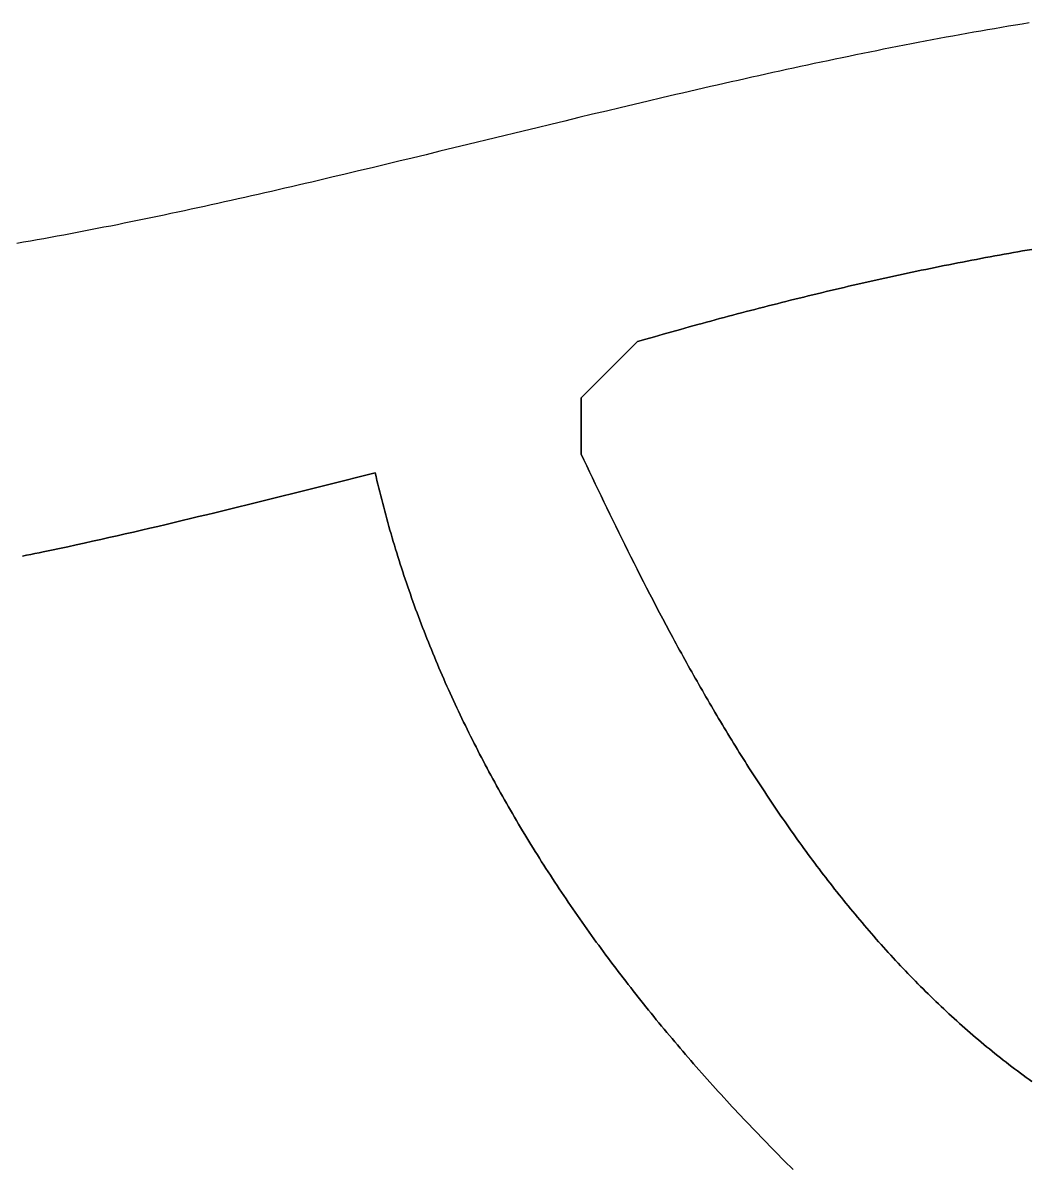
# Model space of a CAD drawing. Header units: millimetres. Extents: x 539514 to 908003, y -69769 to 203909.
# Drawn here: x 681799 to 697462, y 76500 to 94309 of the extents above; entities that cross this region are included whole.
import ezdxf

# ---------------------------------------------------------------- set-up
doc = ezdxf.new("R2010")
doc.units = ezdxf.units.MM
doc.layers.add('CLOSED_AREAS', color=7, linetype='Continuous')
doc.layers.add('REGION_HOLES', color=7, linetype='Continuous')

msp = doc.modelspace()

# ---------------------------------------------------------------- linework, layer by layer
at = {"layer": 'CLOSED_AREAS'}
for points in [[(697464.064, 94309.445), (697356.054, 94291.864), (697248.051, 94274.065), (697140.055, 94256.051), (697032.066, 94237.825), (696924.085, 94219.388), (696816.11, 94200.745), (696708.142, 94181.897), (696600.18, 94162.848), (696492.224, 94143.6), (696384.274, 94124.157), (696276.331, 94104.52), (696168.392, 94084.693), (696060.459, 94064.678), (695952.532, 94044.479), (695844.609, 94024.097), (695736.691, 94003.537), (695628.778, 93982.799), (695520.87, 93961.888), (695412.965, 93940.807), (695305.065, 93919.556), (695197.168, 93898.141), (695089.275, 93876.563), (694981.386, 93854.825), (694873.499, 93832.93), (694765.616, 93810.881), (694657.736, 93788.68), (694549.858, 93766.331), (694441.983, 93743.836), (694334.111, 93721.197), (694226.24, 93698.418), (694118.371, 93675.501), (694010.504, 93652.45), (693902.638, 93629.266), (693794.774, 93605.953), (693686.911, 93582.514), (693579.048, 93558.95), (693471.187, 93535.266), (693363.326, 93511.464), (693255.465, 93487.546), (693147.604, 93463.515), (693039.744, 93439.375), (692931.883, 93415.127), (692824.021, 93390.775), (692716.159, 93366.322), (692608.297, 93341.769), (692500.433, 93317.121), (692392.568, 93292.379), (692284.701, 93267.547), (692176.833, 93242.628), (692068.963, 93217.623), (691961.091, 93192.536), (691745.34, 93142.127), (691529.579, 93091.422), (691313.806, 93040.445), (691098.019, 92989.216), (690882.217, 92937.759), (690666.399, 92886.095), (690450.562, 92834.247), (690234.706, 92782.237), (690018.828, 92730.086), (689802.928, 92677.818), (689587.002, 92625.455), (689155.073, 92520.529), (688723.026, 92415.488), (688290.85, 92310.508), (688074.71, 92258.097), (687858.533, 92205.767), (687650.112, 92155.424), (687441.658, 92105.204), (687233.174, 92055.136), (687024.662, 92005.246), (686816.125, 91955.561), (686607.566, 91906.109), (686398.987, 91856.917), (686294.692, 91832.427), (686190.393, 91808.013), (686086.09, 91783.676), (685981.784, 91759.422), (685877.475, 91735.253), (685773.164, 91711.173), (685668.85, 91687.185), (685564.535, 91663.293), (685460.219, 91639.5), (685355.901, 91615.809), (685251.583, 91592.224), (685147.265, 91568.748), (685042.946, 91545.384), (684938.628, 91522.137), (684834.31, 91499.009), (684729.993, 91476.003), (684625.678, 91453.124), (684521.364, 91430.375), (684417.052, 91407.758), (684312.743, 91385.278), (684208.436, 91362.937), (684104.133, 91340.74), (683999.832, 91318.689), (683895.536, 91296.788), (683791.243, 91275.041), (683686.955, 91253.45), (683582.672, 91232.02), (683478.394, 91210.753), (683374.121, 91189.653), (683269.854, 91168.723), (683165.593, 91147.967), (683061.339, 91127.388), (682957.092, 91106.99), (682852.851, 91086.776), (682748.618, 91066.749), (682644.393, 91046.913), (682540.176, 91027.271), (682435.968, 91007.826), (682331.769, 90988.583), (682227.578, 90969.544), (682123.398, 90950.712), (682019.227, 90932.092), (681915.066, 90913.686), (681810.916, 90895.499), (681706.777, 90877.532)], [(697504.839, 90784.125), (697432.631, 90771.82), (697360.462, 90759.399), (697288.333, 90746.862), (697216.244, 90734.21), (697144.196, 90721.444), (697072.189, 90708.565), (697000.225, 90695.574), (696928.303, 90682.471), (696856.424, 90669.257), (696784.589, 90655.933), (696712.799, 90642.5), (696641.053, 90628.96), (696569.353, 90615.311), (696497.699, 90601.557), (696426.091, 90587.697), (696354.531, 90573.732), (696283.019, 90559.663), (696211.555, 90545.491), (696140.14, 90531.216), (696068.774, 90516.841), (695997.459, 90502.365), (695926.194, 90487.789), (695854.981, 90473.114), (695783.819, 90458.342), (695712.71, 90443.472), (695641.654, 90428.506), (695570.651, 90413.444), (695499.703, 90398.288), (695428.809, 90383.038), (695357.971, 90367.696), (695287.189, 90352.261), (695216.463, 90336.735), (695145.794, 90321.118), (695075.183, 90305.412), (695004.629, 90289.618), (694934.135, 90273.735), (694863.7, 90257.766), (694793.325, 90241.711), (694723.011, 90225.57), (694652.757, 90209.345), (694582.565, 90193.036), (694512.436, 90176.644), (694442.369, 90160.171), (694372.366, 90143.617), (694302.427, 90126.982), (694232.552, 90110.268), (694162.742, 90093.475), (694092.998, 90076.605), (694023.321, 90059.658), (693953.71, 90042.636), (693884.166, 90025.538), (693814.691, 90008.365), (693745.284, 89991.12), (693675.947, 89973.802), (693606.679, 89956.412), (693537.481, 89938.951), (693468.355, 89921.42), (693399.299, 89903.82), (693330.316, 89886.152), (693261.406, 89868.416), (693192.569, 89850.614), (693123.805, 89832.745), (693055.116, 89814.812), (692986.502, 89796.815), (692917.963, 89778.755), (692849.501, 89760.632), (692781.115, 89742.447), (692712.806, 89724.202), (692644.575, 89705.897), (692576.423, 89687.533), (692508.349, 89669.111), (692440.356, 89650.632), (692372.442, 89632.096), (692304.609, 89613.504), (692169.187, 89576.158), (692034.095, 89538.599), (691899.338, 89500.835), (691764.92, 89462.872), (691630.845, 89424.717), (691497.118, 89386.377), (691363.745, 89347.859), (690489.291, 88473.405), (690489.291, 87598.952), (690532.559, 87506.824), (690576.095, 87414.382), (690619.902, 87321.635), (690663.983, 87228.594), (690708.341, 87135.271), (690752.98, 87041.674), (690797.902, 86947.815), (690843.11, 86853.703), (690888.608, 86759.351), (690934.397, 86664.767), (690980.482, 86569.962), (691026.866, 86474.947), (691073.55, 86379.733), (691120.539, 86284.329), (691167.835, 86188.746), (691215.442, 86092.994), (691263.362, 85997.085), (691311.598, 85901.028), (691360.153, 85804.834), (691409.031, 85708.513), (691458.234, 85612.076), (691507.765, 85515.533), (691557.628, 85418.895), (691607.825, 85322.172), (691658.36, 85225.374), (691709.235, 85128.513), (691760.453, 85031.597), (691812.018, 84934.639), (691863.932, 84837.648), (691890.02, 84789.143), (691916.198, 84740.635), (691942.464, 84692.123), (691968.82, 84643.609), (691995.265, 84595.096), (692021.8, 84546.583), (692048.425, 84498.072), (692075.141, 84449.565), (692101.949, 84401.063), (692128.847, 84352.568), (692155.838, 84304.079), (692182.921, 84255.6), (692210.096, 84207.13), (692237.365, 84158.672), (692264.727, 84110.227), (692292.182, 84061.795), (692319.732, 84013.379), (692347.376, 83964.98), (692375.115, 83916.598), (692402.949, 83868.236), (692430.879, 83819.894), (692458.905, 83771.574), (692487.027, 83723.278), (692515.246, 83675.005), (692543.562, 83626.759), (692571.975, 83578.54), (692600.487, 83530.349), (692629.096, 83482.187), (692657.804, 83434.057), (692686.612, 83385.959), (692715.518, 83337.894), (692744.525, 83289.865), (692773.631, 83241.871), (692802.838, 83193.915), (692832.146, 83145.998), (692861.555, 83098.122), (692891.066, 83050.286), (692920.678, 83002.493), (692950.394, 82954.745), (692980.211, 82907.041), (693010.132, 82859.385), (693040.157, 82811.776), (693070.285, 82764.216), (693100.518, 82716.707), (693130.855, 82669.25), (693161.297, 82621.847), (693191.845, 82574.497), (693222.498, 82527.204), (693253.258, 82479.967), (693284.124, 82432.789), (693315.097, 82385.671), (693346.177, 82338.613), (693377.365, 82291.618), (693408.661, 82244.687), (693440.065, 82197.82), (693471.578, 82151.02), (693503.2, 82104.287), (693534.932, 82057.623), (693566.773, 82011.029), (693598.725, 81964.507), (693630.787, 81918.058), (693662.961, 81871.682), (693695.246, 81825.382), (693727.642, 81779.159), (693760.151, 81733.013), (693792.772, 81686.947), (693825.507, 81640.962), (693858.354, 81595.058), (693891.315, 81549.237), (693924.39, 81503.501), (693957.58, 81457.851), (693990.884, 81412.288), (694024.304, 81366.814), (694057.839, 81321.429), (694091.489, 81276.135), (694125.257, 81230.934), (694159.14, 81185.826), (694193.141, 81140.813), (694227.26, 81095.896), (694261.496, 81051.077), (694295.85, 81006.357), (694330.323, 80961.737), (694364.914, 80917.218), (694399.625, 80872.803), (694434.456, 80828.491), (694469.406, 80784.285), (694504.477, 80740.185), (694539.669, 80696.193), (694574.982, 80652.311), (694610.417, 80608.54), (694645.973, 80564.88), (694681.652, 80521.333), (694717.453, 80477.901), (694753.378, 80434.585), (694789.426, 80391.386), (694825.597, 80348.306), (694861.893, 80305.345), (694898.314, 80262.505), (694934.859, 80219.788), (694971.529, 80177.194), (695008.326, 80134.726), (695045.248, 80092.383), (695082.297, 80050.168), (695119.472, 80008.082), (695156.775, 79966.127), (695194.205, 79924.302), (695231.764, 79882.611), (695269.45, 79841.054), (695307.265, 79799.632), (695345.209, 79758.347), (695383.283, 79717.199), (695421.487, 79676.192), (695459.82, 79635.325), (695498.284, 79594.599), (695536.88, 79554.017), (695575.606, 79513.58), (695614.464, 79473.288), (695653.454, 79433.144), (695692.577, 79393.148), (695731.832, 79353.302), (695771.221, 79313.607), (695810.743, 79274.064), (695850.399, 79234.675), (695890.19, 79195.441), (695930.115, 79156.364), (695970.175, 79117.444), (696010.371, 79078.683), (696050.702, 79040.082), (696091.17, 79001.642), (696131.774, 78963.366), (696172.515, 78925.254), (696213.394, 78887.307), (696254.41, 78849.526), (696295.564, 78811.914), (696336.857, 78774.472), (696378.289, 78737.199), (696419.859, 78700.099), (696461.57, 78663.172), (696503.42, 78626.42), (696545.411, 78589.844), (696587.542, 78553.445), (696629.814, 78517.224), (696672.228, 78481.183), (696714.784, 78445.323), (696757.482, 78409.646), (696800.322, 78374.152), (696843.306, 78338.844), (696886.432, 78303.721), (696929.703, 78268.787), (696973.117, 78234.041), (697016.676, 78199.485), (697060.38, 78165.121), (697104.229, 78130.95), (697148.224, 78096.974), (697192.365, 78063.192), (697236.651, 78029.607), (697281.085, 77996.221), (697325.666, 77963.034), (697370.394, 77930.047), (697415.27, 77897.263), (697460.294, 77864.681), (697505.467, 77832.305)], [(681793.398, 86009.364), (681857.629, 86022.377), (681921.836, 86035.466), (681986.019, 86048.63), (682050.178, 86061.87), (682114.312, 86075.182), (682242.509, 86102.023), (682370.609, 86129.143), (682498.61, 86156.534), (682626.513, 86184.187), (682754.316, 86212.091), (682882.019, 86240.239), (683009.621, 86268.621), (683137.121, 86297.227), (683264.518, 86326.05), (683391.813, 86355.078), (683519.004, 86384.304), (683646.09, 86413.719), (683773.071, 86443.312), (683899.947, 86473.075), (684026.715, 86502.999), (684153.376, 86533.075), (684279.93, 86563.293), (684406.374, 86593.644), (684532.709, 86624.12), (684658.934, 86654.71), (684785.048, 86685.406), (684911.051, 86716.199), (685036.941, 86747.08), (685162.718, 86778.039), (685288.382, 86809.067), (685413.931, 86840.155), (685539.365, 86871.295), (685789.885, 86933.689), (686039.937, 86996.178), (686289.513, 87058.687), (686787.221, 87183.475), (687035.34, 87245.607), (687282.963, 87307.468), (687296.807, 87247.444), (687310.867, 87187.483), (687325.141, 87127.585), (687339.629, 87067.749), (687354.33, 87007.975), (687369.244, 86948.264), (687384.37, 86888.615), (687399.707, 86829.03), (687415.256, 86769.507), (687431.015, 86710.047), (687446.984, 86650.649), (687463.162, 86591.315), (687479.55, 86532.044), (687496.145, 86472.837), (687512.948, 86413.692), (687529.959, 86354.611), (687547.176, 86295.593), (687564.599, 86236.639), (687582.228, 86177.748), (687600.061, 86118.921), (687618.099, 86060.158), (687636.341, 86001.459), (687654.786, 85942.823), (687673.435, 85884.252), (687692.285, 85825.744), (687711.337, 85767.301), (687730.59, 85708.922), (687750.043, 85650.607), (687769.697, 85592.356), (687789.55, 85534.17), (687809.602, 85476.049), (687829.853, 85417.992), (687850.301, 85360), (687870.946, 85302.073), (687891.788, 85244.21), (687912.827, 85186.412), (687934.061, 85128.68), (687955.49, 85071.012), (687977.113, 85013.41), (687998.931, 84955.873), (688020.942, 84898.401), (688043.146, 84840.994), (688065.542, 84783.653), (688088.129, 84726.378), (688110.908, 84669.168), (688133.878, 84612.024), (688157.038, 84554.946), (688180.387, 84497.933), (688203.926, 84440.987), (688227.652, 84384.106), (688251.567, 84327.292), (688275.669, 84270.544), (688299.958, 84213.862), (688324.433, 84157.246), (688349.094, 84100.697), (688373.94, 84044.214), (688398.971, 83987.798), (688424.185, 83931.449), (688449.583, 83875.166), (688475.164, 83818.95), (688500.928, 83762.801), (688526.873, 83706.719), (688552.999, 83650.704), (688579.307, 83594.756), (688605.794, 83538.876), (688632.461, 83483.062), (688659.307, 83427.316), (688686.332, 83371.638), (688713.535, 83316.027), (688740.915, 83260.483), (688768.472, 83205.007), (688796.205, 83149.599), (688824.115, 83094.259), (688852.199, 83038.987), (688880.458, 82983.782), (688908.891, 82928.646), (688937.498, 82873.578), (688966.278, 82818.578), (688995.23, 82763.647), (689024.354, 82708.783), (689053.65, 82653.989), (689083.116, 82599.263), (689112.753, 82544.605), (689142.559, 82490.016), (689172.535, 82435.496), (689202.679, 82381.045), (689232.991, 82326.663), (689263.471, 82272.349), (689294.118, 82218.105), (689324.931, 82163.93), (689355.91, 82109.824), (689387.054, 82055.788), (689418.363, 82001.821), (689449.836, 81947.923), (689481.473, 81894.095), (689513.273, 81840.337), (689545.236, 81786.648), (689577.361, 81733.029), (689609.647, 81679.48), (689642.094, 81626.001), (689674.701, 81572.592), (689707.468, 81519.254), (689740.394, 81465.985), (689773.48, 81412.786), (689806.723, 81359.658), (689840.124, 81306.601), (689873.682, 81253.614), (689907.396, 81200.697), (689941.266, 81147.851), (689975.292, 81095.076), (690009.473, 81042.372), (690043.808, 80989.738), (690078.296, 80937.176), (690112.938, 80884.685), (690147.732, 80832.264), (690182.679, 80779.915), (690217.777, 80727.638), (690253.026, 80675.431), (690288.426, 80623.296), (690323.975, 80571.233), (690359.674, 80519.241), (690395.522, 80467.321), (690431.517, 80415.473), (690467.661, 80363.696), (690503.951, 80311.992), (690540.389, 80260.359), (690576.972, 80208.799), (690613.701, 80157.31), (690650.574, 80105.894), (690687.592, 80054.551), (690724.754, 80003.279), (690762.059, 79952.08), (690799.507, 79900.954), (690837.097, 79849.9), (690874.829, 79798.919), (690912.701, 79748.011), (690950.715, 79697.176), (690988.868, 79646.413), (691027.16, 79595.724), (691065.592, 79545.107), (691104.162, 79494.564), (691142.869, 79444.094), (691181.714, 79393.698), (691220.696, 79343.375), (691259.813, 79293.125), (691299.066, 79242.949), (691338.455, 79192.847), (691377.977, 79142.818), (691417.634, 79092.863), (691457.424, 79042.982), (691497.346, 78993.175), (691537.401, 78943.442), (691577.588, 78893.783), (691617.906, 78844.199), (691658.354, 78794.688), (691698.933, 78745.252), (691739.641, 78695.891), (691780.478, 78646.604), (691821.443, 78597.391), (691862.537, 78548.254), (691903.757, 78499.191), (691945.104, 78450.202), (691986.578, 78401.289), (692028.177, 78352.451), (692069.901, 78303.688), (692111.75, 78255), (692153.723, 78206.387), (692195.819, 78157.849), (692238.038, 78109.387), (692280.38, 78061), (692322.843, 78012.689), (692365.427, 77964.454), (692408.133, 77916.294), (692450.958, 77868.21), (692493.903, 77820.201), (692536.967, 77772.269), (692580.149, 77724.413), (692623.45, 77676.633), (692666.867, 77628.929), (692710.402, 77581.301), (692754.053, 77533.749), (692797.819, 77486.274), (692841.701, 77438.876), (692885.698, 77391.554), (692929.808, 77344.308), (692974.032, 77297.14), (693018.369, 77250.048), (693062.819, 77203.033), (693107.38, 77156.095), (693152.053, 77109.234), (693196.836, 77062.45), (693241.73, 77015.743), (693286.733, 76969.114), (693331.845, 76922.562), (693377.066, 76876.087), (693422.395, 76829.69), (693467.832, 76783.37), (693513.375, 76737.129), (693559.025, 76690.964), (693604.781, 76644.878), (693650.642, 76598.87), (693696.607, 76552.939), (693742.677, 76507.087), (693788.85, 76461.312)], [(693788.85, 76461.312), (693742.677, 76507.087), (693696.607, 76552.939), (693650.642, 76598.87), (693604.781, 76644.878), (693559.025, 76690.964), (693513.375, 76737.129), (693467.832, 76783.37), (693422.395, 76829.69), (693377.066, 76876.087), (693331.845, 76922.562), (693286.733, 76969.114), (693241.73, 77015.743), (693196.836, 77062.45), (693152.053, 77109.234), (693107.38, 77156.095), (693062.819, 77203.033), (693018.369, 77250.048), (692974.032, 77297.14), (692929.808, 77344.308), (692885.698, 77391.554), (692841.701, 77438.876), (692797.819, 77486.274), (692754.053, 77533.749), (692710.402, 77581.301), (692666.867, 77628.929), (692623.45, 77676.633), (692580.149, 77724.413), (692536.967, 77772.269), (692493.903, 77820.201), (692450.958, 77868.21), (692408.133, 77916.294), (692365.427, 77964.454), (692322.843, 78012.689), (692280.38, 78061), (692238.038, 78109.387), (692195.819, 78157.849), (692153.723, 78206.387), (692111.75, 78255), (692069.901, 78303.688), (692028.177, 78352.451), (691986.578, 78401.289), (691945.104, 78450.202), (691903.757, 78499.191), (691862.537, 78548.254), (691821.443, 78597.391), (691780.478, 78646.604), (691739.641, 78695.891), (691698.933, 78745.252), (691658.354, 78794.688), (691617.906, 78844.199), (691577.588, 78893.783), (691537.401, 78943.442), (691497.346, 78993.175), (691457.424, 79042.982), (691417.634, 79092.863), (691377.977, 79142.818), (691338.455, 79192.847), (691299.066, 79242.949), (691259.813, 79293.125), (691220.696, 79343.375), (691181.714, 79393.698), (691142.869, 79444.094), (691104.162, 79494.564), (691065.592, 79545.107), (691027.16, 79595.724), (690988.868, 79646.413), (690950.715, 79697.176), (690912.701, 79748.011), (690874.829, 79798.919), (690837.097, 79849.9), (690799.507, 79900.954), (690762.059, 79952.08), (690724.754, 80003.279), (690687.592, 80054.551), (690650.574, 80105.894), (690613.701, 80157.31), (690576.972, 80208.799), (690540.389, 80260.359), (690503.951, 80311.992), (690467.661, 80363.696), (690431.517, 80415.473), (690395.522, 80467.321), (690359.674, 80519.241), (690323.975, 80571.233), (690288.426, 80623.296), (690253.026, 80675.431), (690217.777, 80727.638), (690182.679, 80779.915), (690147.732, 80832.264), (690112.938, 80884.685), (690078.296, 80937.176), (690043.808, 80989.738), (690009.473, 81042.372), (689975.292, 81095.076), (689941.266, 81147.851), (689907.396, 81200.697), (689873.682, 81253.614), (689840.124, 81306.601), (689806.723, 81359.658), (689773.48, 81412.786), (689740.394, 81465.985), (689707.468, 81519.254), (689674.701, 81572.592), (689642.094, 81626.001), (689609.647, 81679.48), (689577.361, 81733.029), (689545.236, 81786.648), (689513.273, 81840.337), (689481.473, 81894.095), (689449.836, 81947.923), (689418.363, 82001.821), (689387.054, 82055.788), (689355.91, 82109.824), (689324.931, 82163.93), (689294.118, 82218.105), (689263.471, 82272.349), (689232.991, 82326.663), (689202.679, 82381.045), (689172.535, 82435.496), (689142.559, 82490.016), (689112.753, 82544.605), (689083.116, 82599.263), (689053.65, 82653.989), (689024.354, 82708.783), (688995.23, 82763.647), (688966.278, 82818.578), (688937.498, 82873.578), (688908.891, 82928.646), (688880.458, 82983.782), (688852.199, 83038.987), (688824.115, 83094.259), (688796.205, 83149.599), (688768.472, 83205.007), (688740.915, 83260.483), (688713.535, 83316.027), (688686.332, 83371.638), (688659.307, 83427.316), (688632.461, 83483.062), (688605.794, 83538.876), (688579.307, 83594.756), (688552.999, 83650.704), (688526.873, 83706.719), (688500.928, 83762.801), (688475.164, 83818.95), (688449.583, 83875.166), (688424.185, 83931.449), (688398.971, 83987.798), (688373.94, 84044.214), (688349.094, 84100.697), (688324.433, 84157.246), (688299.958, 84213.862), (688275.669, 84270.544), (688251.567, 84327.292), (688227.652, 84384.106), (688203.926, 84440.987), (688180.387, 84497.933), (688157.038, 84554.946), (688133.878, 84612.024), (688110.908, 84669.168), (688088.129, 84726.378), (688065.542, 84783.653), (688043.146, 84840.994), (688020.942, 84898.401), (687998.931, 84955.873), (687977.113, 85013.41), (687955.49, 85071.012), (687934.061, 85128.68), (687912.827, 85186.412), (687891.788, 85244.21), (687870.946, 85302.073), (687850.301, 85360), (687829.853, 85417.992), (687809.602, 85476.049), (687789.55, 85534.17), (687769.697, 85592.356), (687750.043, 85650.607), (687730.59, 85708.922), (687711.337, 85767.301), (687692.285, 85825.744), (687673.435, 85884.252), (687654.786, 85942.823), (687636.341, 86001.459), (687618.099, 86060.158), (687600.061, 86118.921), (687582.228, 86177.748), (687564.599, 86236.639), (687547.176, 86295.593), (687529.959, 86354.611), (687512.948, 86413.692), (687496.145, 86472.837), (687479.55, 86532.044), (687463.162, 86591.315), (687446.984, 86650.649), (687431.015, 86710.047), (687415.256, 86769.507), (687399.707, 86829.03), (687384.37, 86888.615), (687369.244, 86948.264), (687354.33, 87007.975), (687339.629, 87067.749), (687325.141, 87127.585), (687310.867, 87187.483), (687296.807, 87247.444), (687282.963, 87307.468), (687035.34, 87245.607), (686787.221, 87183.475), (686289.513, 87058.687), (686039.937, 86996.178), (685789.885, 86933.689), (685539.365, 86871.295), (685413.931, 86840.155), (685288.382, 86809.067), (685162.718, 86778.039), (685036.941, 86747.08), (684911.051, 86716.199), (684785.048, 86685.406), (684658.934, 86654.71), (684532.709, 86624.12), (684406.374, 86593.644), (684279.93, 86563.293), (684153.376, 86533.075), (684026.715, 86502.999), (683899.947, 86473.075), (683773.071, 86443.312), (683646.09, 86413.719), (683519.004, 86384.304), (683391.813, 86355.078), (683264.518, 86326.05), (683137.121, 86297.227), (683009.621, 86268.621), (682882.019, 86240.239), (682754.316, 86212.091), (682626.513, 86184.187), (682498.61, 86156.534), (682370.609, 86129.143), (682242.509, 86102.023), (682114.312, 86075.182), (682050.178, 86061.87), (681986.019, 86048.63), (681921.836, 86035.466), (681857.629, 86022.377), (681793.398, 86009.364)]]:
    msp.add_lwpolyline(points, dxfattribs=at)
at = {"layer": 'REGION_HOLES'}
msp.add_lwpolyline([(697505.467, 77832.305), (697460.294, 77864.681), (697415.27, 77897.263), (697370.394, 77930.047), (697325.666, 77963.034), (697281.085, 77996.221), (697236.651, 78029.607), (697192.365, 78063.192), (697148.224, 78096.974), (697104.229, 78130.95), (697060.38, 78165.121), (697016.676, 78199.485), (696973.117, 78234.041), (696929.703, 78268.787), (696886.432, 78303.721), (696843.306, 78338.844), (696800.322, 78374.152), (696757.482, 78409.646), (696714.784, 78445.323), (696672.228, 78481.183), (696629.814, 78517.224), (696587.542, 78553.445), (696545.411, 78589.844), (696503.42, 78626.42), (696461.57, 78663.172), (696419.859, 78700.099), (696378.289, 78737.199), (696336.857, 78774.472), (696295.564, 78811.914), (696254.41, 78849.526), (696213.394, 78887.307), (696172.515, 78925.254), (696131.774, 78963.366), (696091.17, 79001.642), (696050.702, 79040.082), (696010.371, 79078.683), (695970.175, 79117.444), (695930.115, 79156.364), (695890.19, 79195.441), (695850.399, 79234.675), (695810.743, 79274.064), (695771.221, 79313.607), (695731.832, 79353.302), (695692.577, 79393.148), (695653.454, 79433.144), (695614.464, 79473.288), (695575.606, 79513.58), (695536.88, 79554.017), (695498.284, 79594.599), (695459.82, 79635.325), (695421.487, 79676.192), (695383.283, 79717.199), (695345.209, 79758.347), (695307.265, 79799.632), (695269.45, 79841.054), (695231.764, 79882.611), (695194.205, 79924.302), (695156.775, 79966.127), (695119.472, 80008.082), (695082.297, 80050.168), (695045.248, 80092.383), (695008.326, 80134.726), (694971.529, 80177.194), (694934.859, 80219.788), (694898.314, 80262.505), (694861.893, 80305.345), (694825.597, 80348.306), (694789.426, 80391.386), (694753.378, 80434.585), (694717.453, 80477.901), (694681.652, 80521.333), (694645.973, 80564.88), (694610.417, 80608.54), (694574.982, 80652.311), (694539.669, 80696.193), (694504.477, 80740.185), (694469.406, 80784.285), (694434.456, 80828.491), (694399.625, 80872.803), (694364.914, 80917.218), (694330.323, 80961.737), (694295.85, 81006.357), (694261.496, 81051.077), (694227.26, 81095.896), (694193.141, 81140.813), (694159.14, 81185.826), (694125.257, 81230.934), (694091.489, 81276.135), (694057.839, 81321.429), (694024.304, 81366.814), (693990.884, 81412.288), (693957.58, 81457.851), (693924.39, 81503.501), (693891.315, 81549.237), (693858.354, 81595.058), (693825.507, 81640.962), (693792.772, 81686.947), (693760.151, 81733.013), (693727.642, 81779.159), (693695.246, 81825.382), (693662.961, 81871.682), (693630.787, 81918.058), (693598.725, 81964.507), (693566.773, 82011.029), (693534.932, 82057.623), (693503.2, 82104.287), (693471.578, 82151.02), (693440.065, 82197.82), (693408.661, 82244.687), (693377.365, 82291.618), (693346.177, 82338.613), (693315.097, 82385.671), (693284.124, 82432.789), (693253.258, 82479.967), (693222.498, 82527.204), (693191.845, 82574.497), (693161.297, 82621.847), (693130.855, 82669.25), (693100.518, 82716.707), (693070.285, 82764.216), (693040.157, 82811.776), (693010.132, 82859.385), (692980.211, 82907.041), (692950.394, 82954.745), (692920.678, 83002.493), (692891.066, 83050.286), (692861.555, 83098.122), (692832.146, 83145.998), (692802.838, 83193.915), (692773.631, 83241.871), (692744.525, 83289.865), (692715.518, 83337.894), (692686.612, 83385.959), (692657.804, 83434.057), (692629.096, 83482.187), (692600.487, 83530.349), (692571.975, 83578.54), (692543.562, 83626.759), (692515.246, 83675.005), (692487.027, 83723.278), (692458.905, 83771.574), (692430.879, 83819.894), (692402.949, 83868.236), (692375.115, 83916.598), (692347.376, 83964.98), (692319.732, 84013.379), (692292.182, 84061.795), (692264.727, 84110.227), (692237.365, 84158.672), (692210.096, 84207.13), (692182.921, 84255.6), (692155.838, 84304.079), (692128.847, 84352.568), (692101.949, 84401.063), (692075.141, 84449.565), (692048.425, 84498.072), (692021.8, 84546.583), (691995.265, 84595.096), (691968.82, 84643.609), (691942.464, 84692.123), (691916.198, 84740.635), (691890.02, 84789.143), (691863.932, 84837.648), (691812.018, 84934.639), (691760.453, 85031.597), (691709.235, 85128.513), (691658.36, 85225.374), (691607.825, 85322.172), (691557.628, 85418.895), (691507.765, 85515.533), (691458.234, 85612.076), (691409.031, 85708.513), (691360.153, 85804.834), (691311.598, 85901.028), (691263.362, 85997.085), (691215.442, 86092.994), (691167.835, 86188.746), (691120.539, 86284.329), (691073.55, 86379.733), (691026.866, 86474.947), (690980.482, 86569.962), (690934.397, 86664.767), (690888.608, 86759.351), (690843.11, 86853.703), (690797.902, 86947.815), (690752.98, 87041.674), (690708.341, 87135.271), (690663.983, 87228.594), (690619.902, 87321.635), (690576.095, 87414.382), (690532.559, 87506.824), (690489.291, 87598.952), (690489.291, 88473.405), (691363.745, 89347.859), (691497.118, 89386.377), (691630.845, 89424.717), (691764.92, 89462.872), (691899.338, 89500.835), (692034.095, 89538.599), (692169.187, 89576.158), (692304.609, 89613.504), (692372.442, 89632.096), (692440.356, 89650.632), (692508.349, 89669.111), (692576.423, 89687.533), (692644.575, 89705.897), (692712.806, 89724.202), (692781.115, 89742.447), (692849.501, 89760.632), (692917.963, 89778.755), (692986.502, 89796.815), (693055.116, 89814.812), (693123.805, 89832.745), (693192.569, 89850.614), (693261.406, 89868.416), (693330.316, 89886.152), (693399.299, 89903.82), (693468.355, 89921.42), (693537.481, 89938.951), (693606.679, 89956.412), (693675.947, 89973.802), (693745.284, 89991.12), (693814.691, 90008.365), (693884.166, 90025.538), (693953.71, 90042.636), (694023.321, 90059.658), (694092.998, 90076.605), (694162.742, 90093.475), (694232.552, 90110.268), (694302.427, 90126.982), (694372.366, 90143.617), (694442.369, 90160.171), (694512.436, 90176.644), (694582.565, 90193.036), (694652.757, 90209.345), (694723.011, 90225.57), (694793.325, 90241.711), (694863.7, 90257.766), (694934.135, 90273.735), (695004.629, 90289.618), (695075.183, 90305.412), (695145.794, 90321.118), (695216.463, 90336.735), (695287.189, 90352.261), (695357.971, 90367.696), (695428.809, 90383.038), (695499.703, 90398.288), (695570.651, 90413.444), (695641.654, 90428.506), (695712.71, 90443.472), (695783.819, 90458.342), (695854.981, 90473.114), (695926.194, 90487.789), (695997.459, 90502.365), (696068.774, 90516.841), (696140.14, 90531.216), (696211.555, 90545.491), (696283.019, 90559.663), (696354.531, 90573.732), (696426.091, 90587.697), (696497.699, 90601.557), (696569.353, 90615.311), (696641.053, 90628.96), (696712.799, 90642.5), (696784.589, 90655.933), (696856.424, 90669.257), (696928.303, 90682.471), (697000.225, 90695.574), (697072.189, 90708.565), (697144.196, 90721.444), (697216.244, 90734.21), (697288.333, 90746.862), (697360.462, 90759.399), (697432.631, 90771.82), (697504.839, 90784.125)], dxfattribs=at)

doc.saveas('drawing.dxf')
